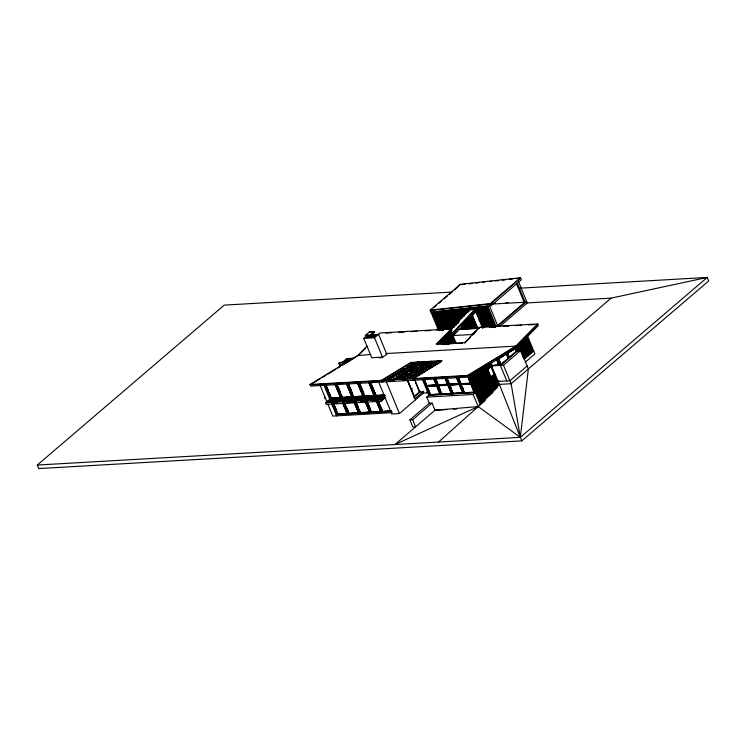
<?xml version="1.0" encoding="UTF-8"?>
<svg xmlns="http://www.w3.org/2000/svg" width="746" height="746" viewBox="0 0 746 746"><rect width="100%" height="100%" fill="white"/><g stroke="black" fill="none" stroke-linecap="round" stroke-linejoin="round"><path stroke-width="1.12" d="M479.575 320.761L479.165 320.323L479.389 320.743M519.943 288.17L707.245 277.428L708.7 280.953L521.78 440.877L520.326 437.352L528.373 368.953L520.745 350.443L517.631 350.62L500.37 365.391M451.022 329.051L469.327 309.571L474.876 309.254L475.883 311.716L452.803 336.278M451.796 333.816L474.876 309.254M452.132 334.637L475.211 310.075L474.512 310.112M452.906 335.467L456.888 331.233M461.662 326.151L468.824 318.533M472.805 314.29L474.4 312.602M438.555 442.042L478.205 406.579L499.335 384.386L511.122 383.714L611.16 298.12L707.245 277.428L520.326 437.352L37.3 465.047L38.755 468.572L521.78 440.877M367.023 346.125L358.108 355.161L310.019 384.479L310.69 386.111L468.348 377.075L516.446 347.757L538.314 325.582L537.642 323.95L479.771 327.27L464.59 342.656L436.177 344.279L451.358 328.893L379.975 332.986L378.362 334.628M365.568 348.177L358.285 355.562L370.865 354.425M437.147 343.887L451.526 329.303M438.144 344.615L452.029 330.534L443.935 310.784M464.767 343.067L470.353 337.397M472.75 334.963L475.948 331.728M537.642 323.95L515.775 346.116L467.677 375.434L310.019 384.479M537.81 324.361L515.943 346.526L467.845 375.844L412.752 379.005M37.3 465.047L224.22 305.123L451.414 292.096M370.687 335.486L365.381 335.374L369.429 331.914L374.567 331.616L370.575 335.663M371.032 334.749L378.548 334.32L386.857 354.471L382.484 357.138L371.741 357.754L363.759 338.395L366.995 335.625M367.246 337.668L368.459 336.623L375.219 336.241M370.454 334.823L371.461 337.285L370.445 335.663M374.567 331.616L370.52 335.075L365.381 335.374M367.48 335.001L368.757 337.22M340.204 366.435L338.852 363.162L339.663 362.463L347.748 362.006M368.487 337.453L369.102 337.201L368.431 335.569M372.814 332.809L373.55 335.495L372.459 332.828M341.957 362.715L346.806 358.565L353.735 358.173M342.647 362.677L346.694 359.218L347.366 360.859M343.57 363.274L348.429 359.115L349.1 360.756M374.184 336.912L376.003 335.355L368.123 335.812L366.305 337.36L374.184 336.912L382.484 357.138M344.26 363.237L349.119 359.078L349.79 360.719M378.548 334.32L374.501 337.779L363.759 338.395M347.151 362.425L351.198 358.957M348.652 361.689L351.888 358.919M438.629 330.609L430.19 310.14L460.394 284.301L520.475 277.745L521.314 279.797L491.11 305.636L431.039 312.192M433.808 307.594L436.401 305.384M438.984 303.165L441.576 300.955M444.168 298.736L447.619 295.789M449.344 294.306L452.794 291.36M454.519 289.877L460.394 284.301M325.172 384.218L330.916 398.15L325.89 385.057M385.169 397.786L381.122 401.245L326.375 404.388L325.704 402.747L331.364 397.907M326.935 402.243L331.252 398.55M340.885 397.366L335.318 384.731M336.465 401.702L340.782 398.01L341.472 397.972L342.144 399.604M337.155 401.656L341.472 397.972M336.707 384.656L342.004 397.515L336.978 384.423M342.451 397.264L341.649 397.963L352.037 397.366M347.897 401.04L352.849 396.667L342.134 397.394M348.596 401.003L352.905 397.31L353.585 398.951M348.14 384.004L353.436 396.853L348.41 383.77M353.893 396.611L353.082 397.301L363.125 396.723L363.936 396.033M337.947 413.881L337.145 414.571L332.837 404.118M436.354 329.965L438.116 328.464M337.416 415.168L336.614 415.858L331.69 403.931M353.436 396.853L363.414 396.07L353.576 396.741M358.985 400.406L363.302 396.713L363.992 396.676L364.673 398.317M359.684 400.369L363.992 396.676M359.227 383.36L364.524 396.219L359.497 383.136M364.98 395.977L364.169 396.667L374.222 396.089M344.176 402.775L348.587 413.489L358.91 412.687M349.044 413.247L348.233 413.937L343.925 403.483M370.072 399.772L375.079 396.042M370.771 399.735L376.068 395.343M360.477 412.585L359.665 413.284L355.357 402.831M430.19 310.14L490.271 303.585L520.475 277.745M520.643 278.155L490.439 303.995L430.358 310.55M380.301 399.185L384.61 395.492M325.704 402.747L380.451 399.604L385.309 395.455M380.973 400.826L384.423 397.87M417.303 365.782L414.077 365.969L416.93 372.888L420.418 372.478M366.696 401.488L371.116 412.202L381.085 411.41M371.564 411.951L370.753 412.641L366.445 402.187M417.294 372.86L416.482 373.55L414.888 369.68M429.435 366.65L428.903 364.486L429.892 366.892M477.897 327.718L477.095 328.408L471.677 315.269M471.612 334.534L477.002 329.918M377.784 400.844L382.204 411.568L391.09 410.841M412.053 388.377L412.23 388.825M426.749 385.607L436.699 385.253L433.902 378.474M413.648 397.245L420.623 391.277M497.358 326.552L526.695 301.459M415.009 398.569L423.747 391.1M499.689 326.552L527.301 302.932L611.16 298.12M378.381 381.374L391.818 413.983L399.446 413.545L423.439 393.011L422.935 391.79L418.776 392.023M435.263 378.744L437.827 384.983L435.533 378.52M438.014 384.964L447.964 384.619L445.166 377.83M438.182 385.374L448.309 385.001L449.596 388.125M438.163 385.803L441.595 394.112L438.163 385.803L448.178 385.123M426.777 397.114L428.931 395.268L475.37 392.601L473.206 394.447L426.777 397.114L429.304 403.25L432.083 403.092L435.021 410.216L447.656 409.489M430.787 394.513L429.976 395.203L423.476 379.453M445.409 377.952L447.703 384.414L445.138 378.185M446.518 378.101L449.092 384.339L446.789 377.868M449.269 384.321L459.667 383.724L459.48 384.582L463.173 392.666L452.99 393.356M449.428 385.16L452.859 393.468L449.428 385.16L459.611 384.46M409.89 419.867L412.669 419.709L415.606 426.833L412.827 426.992L409.89 419.867L429.304 403.25M436.914 385.766L426.908 386.447L430.33 394.765L440.476 393.963M441.007 393.925L440.196 394.615L433.706 378.865M442.042 393.869L441.231 394.559L434.741 378.809M412.669 419.709L432.083 403.092M457.96 377.448L460.524 383.677L458.221 377.215M460.86 384.498L464.292 392.816L460.86 384.498L471.043 383.808M450.453 390.205L451.47 393.552L448.038 385.234M452.262 393.282L451.461 393.972L444.961 378.222M453.307 393.226L452.496 393.916L446.005 378.157M460.524 383.677L471.099 383.071M487.781 368.692L491.017 365.922L494.393 374.11M487.194 369.475L491.362 365.904L494.738 374.091L490.691 377.551M491.8 365.671L498.999 365.036L491.8 365.671L490.588 362.743M463.704 392.629L462.893 393.319L456.393 377.56M464.739 392.564L463.928 393.263L457.438 377.504M499.251 365.232L496.407 359.208M508.38 358.257L506.478 353.641L508.735 358.239L500.883 364.393L498.552 358.733L500.491 363.451M516.251 351.245L515.169 348.606L516.605 351.226L509.593 357.222L507.588 353.222L508.828 356.234M516.605 351.226L509.192 357.567L507.355 353.11L514.246 348.904M490.672 365.941L503.494 365.204L520.745 350.443M494.169 374.026L491.316 366.221L494.514 374.007L490.747 377.234L487.539 369.457L491.978 365.652L490.691 362.519M490.346 377.569L494.514 374.007M499.382 384.498L495.083 374.072L491.036 377.532L490.001 377.588M474.335 392.237L464.422 392.694M475.137 391.967L474.325 392.666L467.397 375.853M498.123 381.439L498.934 380.749M525.324 362.155L534.929 353.94L527.497 335.905M527.161 365.997L509.9 380.768L497.078 381.504M327.904 401.413L337.686 400.807L328.137 401.227M338.516 399.949L328.986 400.49L338.74 399.753M330.31 399.511L339.84 398.961L330.291 399.371L330.329 401.404M348.867 400.21L338.125 400.826L349.1 400.015M349.949 399.287L339.206 399.903L350.182 399.091M351.03 398.364L340.288 398.979L351.254 398.168M349.566 400.173L359.954 399.576M361.036 398.653L350.639 399.25L361.269 398.457M362.118 397.73L351.72 398.327L362.342 397.534M371.275 398.746L360.877 399.343L360.915 401.376M372.123 398.019L361.726 398.616L372.357 397.823M373.205 397.096L362.808 397.693L373.429 396.9M319.997 378.903L310.187 384.889L381.56 380.796M321.964 377.709L325.89 375.313M327.848 374.119L335.709 369.326M337.668 368.132L340.614 366.333M342.573 365.139L357.297 356.168M383.136 379.798L411.699 362.388L412.379 364.02L385.785 380.236M382.94 381.486L382.073 382.017L381.392 380.385L410.841 362.435L442.024 360.644L412.585 378.595L413.256 380.236M386.885 379.089L401.012 370.473M401.665 370.081L404.612 368.282M406.589 367.079L410.524 364.673M388.769 379.481L417.331 362.062M389.636 379.425L418.198 362.015L418.879 363.656L393.263 379.266M398.308 375.714L413.079 366.706M415.056 365.503L418.012 363.703M395.697 379.08L424.26 361.67M396.564 379.033L425.127 361.614L425.807 363.255L399.203 379.472M400.313 378.315L408.193 373.513M410.16 372.31L413.116 370.51M415.084 369.307L418.04 367.508M420.017 366.305L423.952 363.908M402.626 378.679L431.197 361.269M403.493 378.632L432.055 361.223L432.736 362.854L407.12 378.474M429.164 366.883L428.363 364.943L429.239 364.412M407.241 377.914L412.165 374.912M414.133 373.718L427.924 365.307M429.901 364.104L431.869 362.91M409.554 378.287L438.126 360.868M410.421 378.231L438.993 360.822L439.664 362.463L426.861 370.268M413.07 378.67L424.884 371.471M427.411 370.063L413.62 378.474L382.269 379.854M429.388 368.86L432.344 367.06M434.312 365.857L441.203 361.661M501.042 356.952L498.319 358.612L500.836 364.71L508.511 358.145L506.422 353.93L508.166 358.164M502.851 355.851L504.669 354.742M498.72 358.723L506.767 353.912M507.756 353.212L515.514 348.587M478.205 406.579L394.895 444.551L435.021 410.216L478.205 406.579L520.326 437.352L511.122 383.714M360.896 399.474L371.051 398.942M461.718 284.59L465.178 284.207M468.647 283.825L472.115 283.452M475.584 283.07L479.044 282.697M482.513 282.314L484.825 282.063M489.441 281.559L491.754 281.307M495.223 280.934L498.692 280.552M502.151 280.17L505.62 279.797M509.089 279.414L512.549 279.041M516.018 278.659L519.486 278.286M493.134 303.38L495.447 303.249M505.863 302.652L508.175 302.522M491.483 304.116L524.848 302.205L496.808 326.198L497.843 326.142L489.404 305.673M475.883 311.716L475.165 311.688L473.468 307.557M374.734 332.026L369.429 331.914M385.906 333.07L391.659 332.735M398.569 332.343L404.323 332.007M411.233 331.616L416.986 331.289M425.043 330.823L430.806 330.497M437.715 330.096L443.469 329.769M483.408 327.475L479.771 327.27M489.199 327.149L496.146 326.748M503.084 326.347L508.875 326.021M515.822 325.62L521.603 325.284M528.55 324.892L534.332 324.557M479.575 328.053L477.356 328.175L471.948 315.036M457.858 329.508L479.342 328.277M370.725 334.6L371.461 337.285M373.821 335.262L373.205 335.514L372.189 333.061M453.549 335.541L473.831 334.404M443.171 344.298L449.987 343.915M456.804 343.524L462.492 343.197M385.934 353.557L515.775 346.116L517.631 350.62M346.004 359.255L352.933 358.863M379.434 357.735L382.651 357.548M532.672 351.049L533.716 350.993L524.112 359.208L518.237 345.295M338.852 363.162L346.937 362.696M339.533 364.794L342.974 364.598M411.009 362.845L441.035 361.12M414.972 363.88L411.512 364.076L412.249 365.876L413.293 365.81M417.284 363.74L423.066 363.414M424.94 363.302L428.838 363.078M432.298 362.882L435.767 362.687M414.907 365.288L417.07 365.167M414.636 365.521L417.881 365.335M428.633 364.719L431.869 364.533M429.025 364.794L431.253 364.673M414.962 365.708L419.187 365.475M420.819 365.372L426.115 365.074M428.418 364.943L431.887 364.747M491.931 365.549L498.86 365.158M417.061 372.776L420.287 372.59M416.93 372.888L419.392 372.739M419.177 372.963L416.837 373.103L414.086 365.549M418.907 373.196L416.753 373.317L413.564 365.577M418.637 373.429L415.438 373.606L412.65 366.836M390.522 376.87L393.991 376.665M397.45 376.469L402.075 376.208M404.388 376.077L407.848 375.872M411.316 375.676L415.932 375.415M393.114 377.206L389.645 377.401L390.326 379.043M396.583 377L400.043 376.805M402.355 376.674L406.971 376.404M410.44 376.208L413.899 376.012M393.785 378.837L396.098 378.707M400.723 378.446L404.183 378.241M407.652 378.045L412.268 377.784M495.083 374.072L494.048 374.128L491.092 366.967M388.722 381.159L394.494 380.824M402.579 380.357L407.204 380.096M407.68 380.199L414.347 396.368L419.466 391.986L415.308 381.877M426.703 385.514L436.718 384.833L433.874 378.828M437.967 384.871L447.973 384.181M449.223 384.218L459.405 383.528M437.827 384.983L448.234 384.386M449.092 384.339L459.667 383.724M430.321 385.822L426.647 386.251L437.053 385.654L439.618 391.883M432.596 385.691L437.137 385.44M456.375 384.33L449.167 384.964L459.564 384.367M470.12 383.547L460.608 384.302L470.996 383.705L467.677 375.434M426.563 392.191L428.866 392.06M331.047 398.038L341.416 397.329L340.605 398.019L330.562 398.597M364.663 396.107L374.501 395.436M375.751 395.473L384.507 394.858M330.916 398.15L341.146 397.553M342.004 397.515L352.578 396.9M364.524 396.219L374.231 395.669L368.925 382.81M384.731 395.054L375.611 395.585L370.314 382.726M422.609 393.067L428.325 392.732M374.483 395.865L364.44 396.434L358.947 383.118M384.46 395.287L375.527 395.8L370.035 382.484M352.905 397.31L352.215 397.357L352.886 398.989M375.257 396.033L384.19 395.52M374.128 396.863L383.658 396.312M373.895 397.058L383.425 396.508M373.047 397.786L382.577 397.236M430.47 394.643L440.345 394.075M441.725 394L451.74 393.319M372.814 397.982L382.344 397.431M441.595 394.112L451.992 393.515M452.859 393.468L463.434 392.853M464.292 392.816L474.866 392.2M463.163 393.086L452.766 393.683L446.201 377.765M474.596 392.433L464.199 393.03L457.643 377.112M349.79 399.977L360.187 399.38M371.965 398.709L381.495 398.159L381.784 400.136M371.741 398.905L381.271 398.355M326.244 402.29L380.992 399.147M332.902 403.577L337.136 403.334M346.424 402.803L348.578 402.681M349.268 402.644L352.737 402.439M360.355 402.01L364.971 401.74M372.506 401.311L378.856 400.947M369.997 412.044L360.29 412.603L356.318 402.961M347.729 413.536L337.5 414.123L333.089 403.409M348.587 413.489L358.77 412.799M371.116 412.202L381.346 411.605M382.204 411.568L391.314 411.037M337.546 414.226L347.599 413.648M348.634 413.592L356.719 413.125M360.066 412.939L370.119 412.361M371.154 412.296L381.206 411.727M382.25 411.661L391.174 411.149M358.891 413.107L348.503 413.704L344.279 403.465M369.988 412.473L359.936 413.051L355.711 402.803M381.075 411.839L371.023 412.417L366.799 402.169M391.044 411.27L382.111 411.783L377.467 400.509M336.101 414.636L391.771 411.438M392.275 412.669L332.8 416.082L327.923 404.248M453.4 409.162L456.85 408.967M518.358 281.233L527.301 302.932M517.454 283.452L525.343 302.606L524.307 302.671L516.428 283.555M526.713 336.66L532.905 351.683M525.93 337.425L532.094 352.373M525.156 338.18L531.292 353.063M524.373 338.936L530.481 353.753M523.589 339.7L529.669 354.453M522.806 340.456L528.858 355.143M522.023 341.211L528.056 355.833M521.249 341.976L527.245 356.523M520.466 342.731L526.434 357.222M519.682 343.486L525.622 357.912M518.899 344.251L524.82 358.602M517.454 346.051L519.664 351.413M516.67 346.806L518.433 351.077M515.887 347.561L517.202 350.751M490.271 303.585L491.11 305.636M487.716 306.009L496.053 326.235M486.7 306.121L495.456 327.354M485.683 306.233L494.412 327.41M484.667 306.336L493.376 327.475M483.65 306.447L492.332 327.531M482.625 306.559L491.297 327.597M481.608 306.671L489.824 326.608M480.592 306.783L488.789 326.664M479.575 306.895L487.744 326.729M503.494 365.204L511.159 383.817M478.559 307.007L486.709 326.795M477.533 307.119L485.674 326.851M498.738 359.628L500.417 363.694M476.517 307.231L484.63 326.916M497.787 359.124L506.786 380.945M475.5 307.343L483.595 326.981M496.677 358.975L498.822 364.188M498.598 364.067L496.584 359.19L498.729 365.27M474.484 307.455L482.979 328.072M475.967 311.921L482.634 328.091M472.442 307.669L473.29 309.711M471.425 307.781L472.255 309.795M470.409 307.893L471.23 309.879M469.393 308.005L470.204 309.972M472.628 315.819L477.627 327.942M469.327 309.571L469.663 310.392M490.859 362.509L492.071 365.437M468.376 308.117L469.57 311.026M471.659 316.099L476.741 328.426M490.42 362.752L491.707 365.885M467.35 308.229L468.675 311.427M470.866 316.761L475.706 328.482M489.581 363.367L490.896 366.575M494.272 374.762L498.57 385.178M466.334 308.34L468.087 312.593M470.278 317.908L474.661 328.548M488.928 364.449L490.094 367.265M493.47 375.452L497.759 385.868M465.317 308.452L467.071 312.695M469.253 318.001L473.626 328.604M487.697 364.113L489.283 367.955M492.658 376.152L497.368 387.584M464.301 308.564L466.483 313.852M468.665 319.139L472.582 328.669M486.849 364.71L488.471 368.655M491.847 376.842L496.556 388.274M463.285 308.676L465.457 313.954M467.63 319.223L471.547 328.725M486 365.316L495.754 388.964M487.315 369.363L490.271 376.525M462.259 308.788L464.87 315.101M467.033 320.36L470.502 328.781M489.19 374.333L489.991 376.282M485.17 365.941L494.943 389.654M461.242 308.891L464.273 316.248M466.436 321.498L469.467 328.846M484.303 366.5L494.132 390.354M460.226 309.003L463.247 316.341M465.411 321.573L468.432 328.902M483.445 367.069L493.32 391.044M459.21 309.114L462.651 317.47M464.805 322.701L467.388 328.967M482.578 367.629L492.938 392.75M458.193 309.226L462.054 318.607M464.199 323.811L466.353 329.023M481.636 368.002L492.127 393.45M457.167 309.338L461.028 318.691M463.163 323.885L465.308 329.079M480.778 368.561L491.316 394.14M456.151 309.45L460.422 319.81M462.557 324.995L464.273 329.145M479.911 369.121L490.504 394.83M455.135 309.562L459.396 319.894M461.951 326.105L463.229 329.2M479.482 370.725L489.702 395.52M454.118 309.674L459.219 322.048M461.345 327.196L462.194 329.266M478.186 370.249L488.891 396.219M453.102 309.786L458.603 323.149M477.328 370.809L488.08 396.909M452.076 309.898L457.578 323.223M451.06 310.01L456.962 324.324M476.461 371.368L487.269 397.599M475.528 371.75L486.467 398.289M450.043 310.112L456.254 325.191M449.027 310.224L455.219 325.265M474.661 372.31L485.655 398.979M448.01 310.336L454.631 326.403M473.794 372.869L485.264 400.695M446.985 310.448L454.034 327.541M472.936 373.429L484.462 401.385M445.968 310.56L452.999 327.606M472.069 373.988L483.65 402.075M444.952 310.672L452.393 328.734M471.211 374.548L482.839 402.775M470.344 375.107L482.028 403.465M442.919 310.895L450.323 328.865M451.265 331.317L456.123 343.104M469.411 375.499L481.226 404.155M441.893 311.007L449.279 328.921M450.491 332.101L455.172 343.458M468.544 376.049L480.415 404.854M469.971 380.758L471.267 383.91M471.612 384.731L474.297 391.268M471.397 384.675L474.195 391.464M468.003 376.87L470.577 383.108M471.341 384.964L473.906 391.202M440.877 311.119L448.243 328.986M449.717 332.884L454.146 343.636M439.86 311.231L447.208 329.051M448.943 333.667L452.925 343.309M438.844 311.343L446.164 329.107M473.206 394.447L478.261 406.691M448.178 334.441L452.132 344.055M437.827 311.446L445.129 329.173M447.404 335.224L450.91 343.729M436.802 311.558L444.094 329.238M446.63 336.008L449.689 343.421M435.785 311.669L443.478 330.338M445.856 336.791L448.905 344.176M434.769 311.781L442.443 330.394M445.092 337.574L447.684 343.878M433.752 311.893L441.399 330.45M444.318 338.358L446.901 344.643M432.736 312.005L440.364 330.515M443.544 339.141L445.688 344.354M431.71 312.117L439.319 330.571M459.116 378.912L460.841 383.118M462.576 387.314L463.443 389.412M442.77 339.924L444.485 344.074M457.913 376.879L464.469 392.797M442.005 340.708L443.283 343.813M461.83 388.983L463.033 391.892M457.27 378.334L458.557 381.448M461.028 387.463L462.315 390.587M456.599 377.168L459.275 383.649M459.396 383.957L463.042 392.778M456.571 377.523L459.144 383.761M441.231 341.491L442.499 344.577M440.457 342.274L441.343 344.419M446.807 377.467L451.144 387.967M446.472 377.532L453.036 393.45M449.204 386.726L450.397 389.636M448.132 385.02L451.731 393.739L441.501 394.326L434.946 378.409M436.848 381.262L439.879 388.619M435.216 378.185L441.772 394.102M430.022 366.771L429.164 364.682L429.752 367.004M435.776 382.12L436.97 385.029L426.572 385.626L424.269 379.164M437.939 387.37L439.935 392.219M434.144 378.595L435.431 381.71M436.867 385.663L440.466 394.392L430.246 394.979L423.681 379.061M436.783 385.878L440.205 394.196M427.327 365.008L428.12 366.939M420.408 366.258L422.572 371.489M420.24 366.267L422.432 371.601M419.709 365.437L421.863 370.669M419.532 365.447L422.031 371.48M419.858 366.65L421.891 371.592M424.129 379.276L430.517 394.746M423.887 379.108L430.377 394.858M422.544 379.751L428.931 395.268M414.347 365.736L417.2 372.655M413.816 365.773L415.979 371.014M409.069 365.894L413.153 375.798M414.813 379.835L419.811 391.967M403.94 370.277L403.53 369.27L402.943 369.624L404.668 373.802M404.761 372.254L406.393 376.217M402.943 369.298L405.955 376.618M407.251 379.751L415.513 399.8M407.689 381.122L414.151 396.816M367.825 334.973L368.841 337.434M386.437 381.989L399.446 413.545M380.451 399.604L381.122 401.245M372.739 387.277L374.035 390.41M374.893 392.499L375.76 394.587M378.343 400.863L379.201 402.952M380.068 405.041L382.651 411.316L381.84 412.006L377.103 400.509M370.585 382.493L375.881 395.352M378.054 400.621L382.474 411.335M370.305 382.25L375.798 395.566M377.914 400.733L382.381 411.55M369.774 382.735L375.807 397.376M372.226 389.487L373.494 392.555M369.195 382.577L370.52 385.794M371.405 387.939L372.73 391.146M376.665 400.695L377.989 403.912M378.875 406.057L380.199 409.265M369.065 382.689L374.063 394.839M376.432 400.574L380.945 411.531M376.394 400.928L380.814 411.643M368.738 382.801L374.343 396.387M376.059 400.565L380.805 412.072M360.794 385.822L363.806 393.133M368.114 403.586L370.268 408.817M366.967 401.255L371.377 411.969M359.218 382.894L364.71 396.21M366.827 401.367L371.294 412.184M358.686 383.369L364.841 398.308M360.29 388.069L361.558 391.146M368.561 408.146L369.829 411.223M359.432 386.428L362.966 394.998M366.901 404.546L369.111 409.908M357.912 383.183L363.395 396.499L353.352 397.077L347.86 383.761M365.447 401.451L369.857 412.165L360.02 412.836L355.609 402.122M357.838 383.444L363.143 396.303M365.307 401.562L369.727 412.277M357.651 383.435L363.255 397.021M364.971 401.208L369.718 412.706M348.41 383.313L349.706 386.456M350.564 388.545L351.86 391.678M356.168 402.131L358.322 407.363M359.18 409.451L360.048 411.54M348.13 383.528L353.623 396.844M355.739 402.001L360.206 412.818M347.599 384.013L353.753 398.942M356.635 406.738L357.903 409.806M347.021 383.845L351.879 395.632M354.49 401.973L357.138 408.398M346.825 383.817L352.308 397.133L341.92 397.73L336.427 384.414M354.359 402.085L358.472 412.081M346.75 384.078L351.608 395.865M354.219 402.197L358.639 412.911M346.564 384.069L352.718 398.998M354.313 402.887L358.63 413.34M338.264 387.109L340.418 392.34M341.715 395.473L342.573 397.562M344.727 402.793L345.594 404.882M346.89 408.015L348.177 411.158M344.885 403.614L348.858 413.256M336.698 384.181L342.181 397.497M344.549 403.232L348.774 413.47M336.166 384.666L342.2 399.296M335.653 384.246L337.77 389.365M339.458 393.459L340.726 396.536M343.934 404.313L345.202 407.391M335.588 384.507L336.912 387.715M338.675 392.004L340.446 396.294M343.943 404.77L347.477 413.34L337.77 413.899L333.35 403.185M335.383 384.47L340.875 397.786L330.823 398.364L325.34 385.048M342.918 402.737L347.459 413.769L337.416 414.338L333.192 404.099M342.787 402.859L347.207 413.573M335.122 384.722L340.726 398.317M342.88 403.539L347.188 413.993M325.89 384.61L328.473 390.876M329.769 394.019L331.485 398.196M334.935 406.561L336.232 409.694M325.312 384.106L331.093 398.131M333.042 402.84L337.686 414.114M324.65 384.255L331.112 399.94M324.034 385.356L330.068 399.996M319.941 384.889L327.037 402.094M324.529 397.431L325.032 398.662M499.335 384.386L520.326 437.352M360.877 399.352L361.167 401.32M330.291 399.38L330.571 401.348M515.57 348.289L516.819 351.31L515.57 348.289M448.402 384.787L446.127 384.917L448.402 384.787"/></g></svg>
